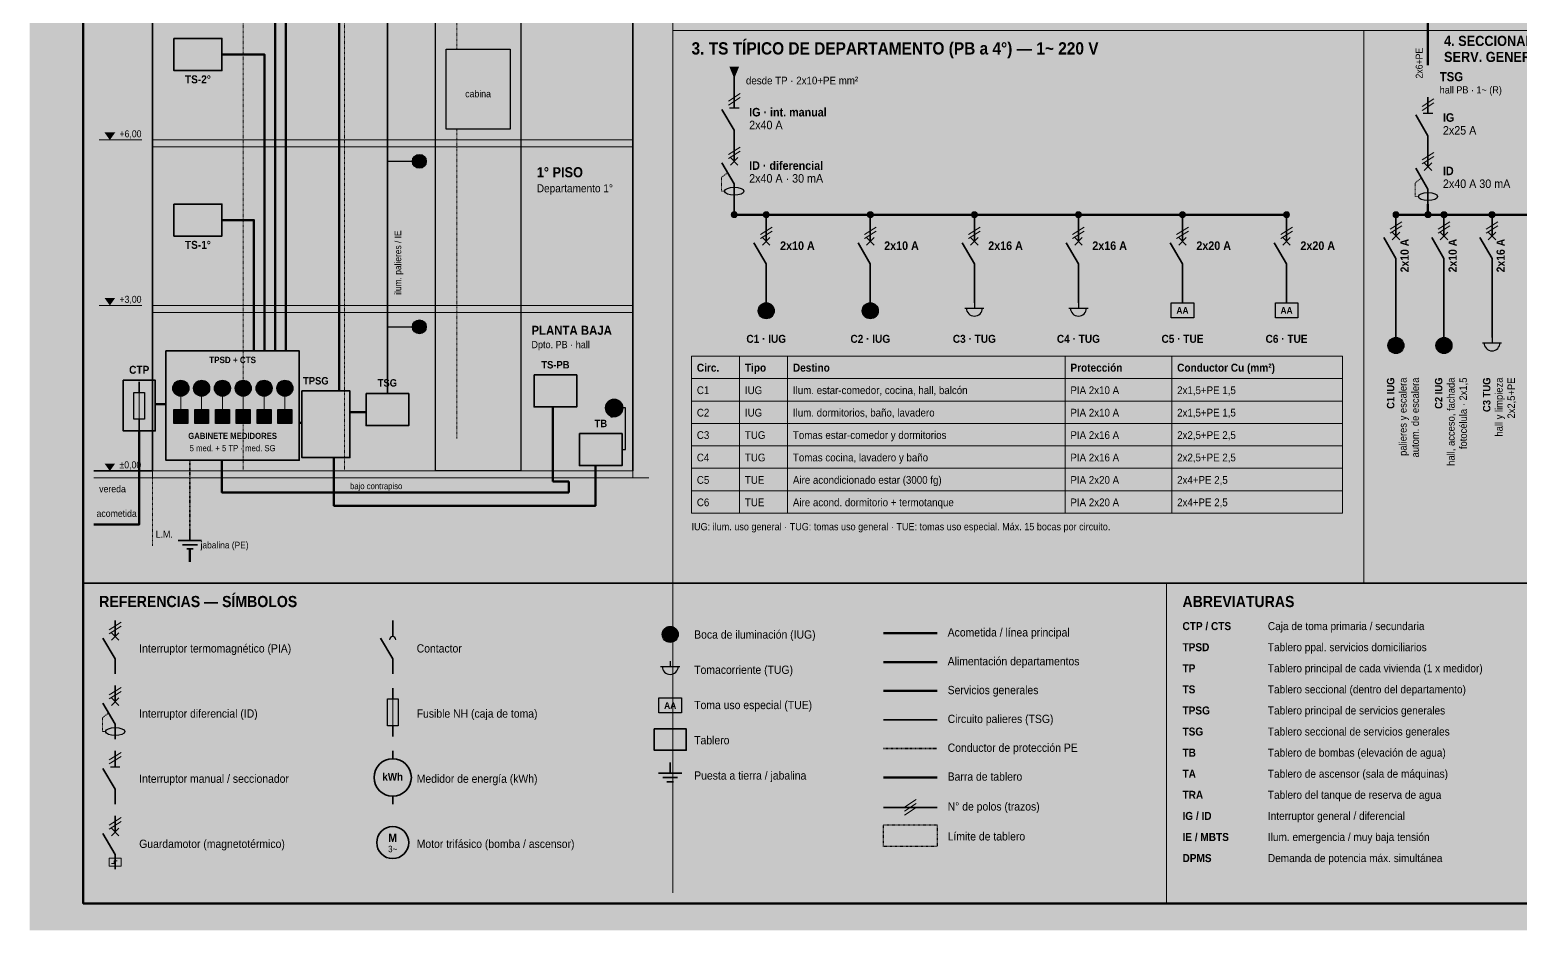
# Model space of a CAD drawing. Header units: millimetres. Extents: x 0 to 420, y 0 to 297.
# Drawn here: x 0 to 279.3, y 0 to 168.6 of the extents above; entities that cross this region are included whole.
import ezdxf
from ezdxf.enums import TextEntityAlignment as Align

# ---------------------------------------------------------------- set-up
doc = ezdxf.new("R2010")
doc.units = ezdxf.units.MM
doc.linetypes.add('DASHED', pattern=[1.524, 1.27, -0.254])
for name, color, linetype in [('0-MARCO', 7, 'Continuous'), ('1-ACOMETIDA', 7, 'Continuous'), ('2-DEPTOS', 5, 'Continuous'), ('3-SERV-GRALES', 1, 'Continuous'), ('4-PE-TIERRA', 3, 'Continuous'), ('5-PALIER', 30, 'Continuous'), ('6-SIMBOLOS', 7, 'Continuous'), ('7-TABLEROS', 7, 'Continuous'), ('8-TEXTOS', 7, 'Continuous'), ('9-EDIFICIO', 8, 'Continuous')]:
    doc.layers.add(name, color=color, linetype=linetype)
doc.styles.add('ARIAL', font='arial.ttf')
doc.styles.add('ARIAL-NEGRITA', font='arialbd.ttf')

msp = doc.modelspace()

# ---------------------------------------------------------------- hatches: boundary and pattern name
at = {"layer": '0-MARCO', "true_color": 0xffffff}
h = msp.add_hatch(color=7, dxfattribs=at)
h.dxf.hatch_style = 1
h.paths.add_polyline_path([(0, 297), (420, 297), (420, 0), (0, 0)])
at = {"layer": '6-SIMBOLOS', "true_color": 0x1d5fbf}
h = msp.add_hatch(color=7, dxfattribs=at)
h.dxf.hatch_style = 1
h.paths.add_polyline_path([(27, 161), (36, 167), (36, 161)])
h = msp.add_hatch(color=7, dxfattribs=at)
h.dxf.hatch_style = 1
h.paths.add_polyline_path([(132, 159.5), (131.1, 161.7), (132.9, 161.7)])
at = {"layer": '6-SIMBOLOS', "true_color": 0x000000}
h = msp.add_hatch(color=7, dxfattribs=at)
h.dxf.hatch_style = 1
h.paths.add_polyline_path([(15, 148), (14, 149.4), (16, 149.4)])
at = {"layer": '6-SIMBOLOS', "true_color": 0xffffff}
h = msp.add_hatch(color=7, dxfattribs=at)
h.dxf.hatch_style = 1
edge = h.paths.add_edge_path()
edge.add_arc((73, 144), 1.3, 0, 360)
at = {"layer": '6-SIMBOLOS', "true_color": 0x1d5fbf}
h = msp.add_hatch(color=7, dxfattribs=at)
h.dxf.hatch_style = 1
h.paths.add_polyline_path([(27, 130), (36, 136), (36, 130)])
h = msp.add_hatch(color=7, dxfattribs=at)
h.dxf.hatch_style = 1
edge = h.paths.add_edge_path()
edge.add_arc((132, 134), 0.55, 0, 360)
h = msp.add_hatch(color=7, dxfattribs=at)
h.dxf.hatch_style = 1
edge = h.paths.add_edge_path()
edge.add_arc((138, 134), 0.55, 0, 360)
h = msp.add_hatch(color=7, dxfattribs=at)
h.dxf.hatch_style = 1
edge = h.paths.add_edge_path()
edge.add_arc((157.5, 134), 0.55, 0, 360)
h = msp.add_hatch(color=7, dxfattribs=at)
h.dxf.hatch_style = 1
edge = h.paths.add_edge_path()
edge.add_arc((177, 134), 0.55, 0, 360)
h = msp.add_hatch(color=7, dxfattribs=at)
h.dxf.hatch_style = 1
edge = h.paths.add_edge_path()
edge.add_arc((196.5, 134), 0.55, 0, 360)
h = msp.add_hatch(color=7, dxfattribs=at)
h.dxf.hatch_style = 1
edge = h.paths.add_edge_path()
edge.add_arc((216, 134), 0.55, 0, 360)
h = msp.add_hatch(color=7, dxfattribs=at)
h.dxf.hatch_style = 1
edge = h.paths.add_edge_path()
edge.add_arc((235.5, 134), 0.55, 0, 360)
at = {"layer": '6-SIMBOLOS', "true_color": 0xc0392b}
h = msp.add_hatch(color=7, dxfattribs=at)
h.dxf.hatch_style = 1
edge = h.paths.add_edge_path()
edge.add_arc((256, 134), 0.55, 0, 360)
h = msp.add_hatch(color=7, dxfattribs=at)
h.dxf.hatch_style = 1
edge = h.paths.add_edge_path()
edge.add_arc((262, 134), 0.55, 0, 360)
h = msp.add_hatch(color=7, dxfattribs=at)
h.dxf.hatch_style = 1
edge = h.paths.add_edge_path()
edge.add_arc((265, 134), 0.55, 0, 360)
h = msp.add_hatch(color=7, dxfattribs=at)
h.dxf.hatch_style = 1
edge = h.paths.add_edge_path()
edge.add_arc((274, 134), 0.55, 0, 360)
at = {"layer": '6-SIMBOLOS', "true_color": 0x000000}
h = msp.add_hatch(color=7, dxfattribs=at)
h.dxf.hatch_style = 1
h.paths.add_polyline_path([(15, 117), (14, 118.4), (16, 118.4)])
at = {"layer": '6-SIMBOLOS', "true_color": 0xffffff}
h = msp.add_hatch(color=7, dxfattribs=at)
h.dxf.hatch_style = 1
edge = h.paths.add_edge_path()
edge.add_arc((138, 116), 1.5, 0, 360)
h = msp.add_hatch(color=7, dxfattribs=at)
h.dxf.hatch_style = 1
edge = h.paths.add_edge_path()
edge.add_arc((157.5, 116), 1.5, 0, 360)
h = msp.add_hatch(color=7, dxfattribs=at)
h.dxf.hatch_style = 1
edge = h.paths.add_edge_path()
edge.add_arc((73, 113), 1.3, 0, 360)
h = msp.add_hatch(color=7, dxfattribs=at)
h.dxf.hatch_style = 1
edge = h.paths.add_edge_path()
edge.add_arc((256, 109.5), 1.5, 0, 360)
h = msp.add_hatch(color=7, dxfattribs=at)
h.dxf.hatch_style = 1
edge = h.paths.add_edge_path()
edge.add_arc((265, 109.5), 1.5, 0, 360)
at = {"layer": '6-SIMBOLOS', "true_color": 0x1d5fbf}
h = msp.add_hatch(color=7, dxfattribs=at)
h.dxf.hatch_style = 1
h.paths.add_polyline_path([(94.5, 98), (102.5, 104), (102.5, 98)])
at = {"layer": '6-SIMBOLOS', "true_color": 0xffffff}
h = msp.add_hatch(color=7, dxfattribs=at)
h.dxf.hatch_style = 1
edge = h.paths.add_edge_path()
edge.add_arc((28.3, 101.5), 1.5, 0, 360)
h = msp.add_hatch(color=7, dxfattribs=at)
h.dxf.hatch_style = 1
edge = h.paths.add_edge_path()
edge.add_arc((32.2, 101.5), 1.5, 0, 360)
h = msp.add_hatch(color=7, dxfattribs=at)
h.dxf.hatch_style = 1
edge = h.paths.add_edge_path()
edge.add_arc((36.1, 101.5), 1.5, 0, 360)
h = msp.add_hatch(color=7, dxfattribs=at)
h.dxf.hatch_style = 1
edge = h.paths.add_edge_path()
edge.add_arc((40, 101.5), 1.5, 0, 360)
h = msp.add_hatch(color=7, dxfattribs=at)
h.dxf.hatch_style = 1
edge = h.paths.add_edge_path()
edge.add_arc((43.9, 101.5), 1.5, 0, 360)
h = msp.add_hatch(color=7, dxfattribs=at)
h.dxf.hatch_style = 1
edge = h.paths.add_edge_path()
edge.add_arc((47.8, 101.5), 1.5, 0, 360)
at = {"layer": '6-SIMBOLOS', "true_color": 0xc0392b}
h = msp.add_hatch(color=7, dxfattribs=at)
h.dxf.hatch_style = 1
h.paths.add_polyline_path([(51, 88.5), (60, 101), (60, 88.5)])
h = msp.add_hatch(color=7, dxfattribs=at)
h.dxf.hatch_style = 1
h.paths.add_polyline_path([(63, 94.5), (71, 100.5), (71, 94.5)])
at = {"layer": '6-SIMBOLOS', "true_color": 0xffffff}
h = msp.add_hatch(color=7, dxfattribs=at)
h.dxf.hatch_style = 1
edge = h.paths.add_edge_path()
edge.add_arc((109.5, 97.8), 1.6, 0, 360)
at = {"layer": '6-SIMBOLOS', "true_color": 0xc0392b}
h = msp.add_hatch(color=7, dxfattribs=at)
h.dxf.hatch_style = 1
h.paths.add_polyline_path([(103, 87), (111, 93), (111, 87)])
at = {"layer": '6-SIMBOLOS', "true_color": 0x000000}
h = msp.add_hatch(color=7, dxfattribs=at)
h.dxf.hatch_style = 1
h.paths.add_polyline_path([(15, 86), (14, 87.4), (16, 87.4)])
at = {"layer": '6-SIMBOLOS', "true_color": 0xffffff}
h = msp.add_hatch(color=7, dxfattribs=at)
h.dxf.hatch_style = 1
edge = h.paths.add_edge_path()
edge.add_arc((120, 55.4), 1.5, 0, 360)
at = {"layer": '6-SIMBOLOS', "true_color": 0x555555}
h = msp.add_hatch(color=7, dxfattribs=at)
h.dxf.hatch_style = 1
h.paths.add_polyline_path([(117, 33.7), (123, 37.7), (123, 33.7)])
at = {"layer": '6-SIMBOLOS', "true_color": 0xffffff}
h = msp.add_hatch(color=7, dxfattribs=at)
h.dxf.hatch_style = 1
edge = h.paths.add_edge_path()
edge.add_arc((68, 28.6), 3.5, 0, 360)
h = msp.add_hatch(color=7, dxfattribs=at)
h.dxf.hatch_style = 1
edge = h.paths.add_edge_path()
edge.add_arc((68, 16.4), 3, 0, 360)
at = {"layer": '7-TABLEROS', "true_color": 0xffffff}
h = msp.add_hatch(color=7, dxfattribs=at)
h.dxf.hatch_style = 1
h.paths.add_polyline_path([(27, 167), (36, 167), (36, 161), (27, 161)])
h = msp.add_hatch(color=7, dxfattribs=at)
h.dxf.hatch_style = 1
h.paths.add_polyline_path([(27, 136), (36, 136), (36, 130), (27, 130)])
h = msp.add_hatch(color=7, dxfattribs=at)
h.dxf.hatch_style = 1
h.paths.add_polyline_path([(213.9, 117.5), (218.1, 117.5), (218.1, 114.7), (213.9, 114.7)])
h = msp.add_hatch(color=7, dxfattribs=at)
h.dxf.hatch_style = 1
h.paths.add_polyline_path([(233.4, 117.5), (237.6, 117.5), (237.6, 114.7), (233.4, 114.7)])
h = msp.add_hatch(color=7, dxfattribs=at)
h.dxf.hatch_style = 1
h.paths.add_polyline_path([(25.5, 108.5), (50.5, 108.5), (50.5, 88), (25.5, 88)])
at = {"layer": '7-TABLEROS', "true_color": 0xe8eef8}
h = msp.add_hatch(color=7, dxfattribs=at)
h.dxf.hatch_style = 1
h.paths.add_polyline_path([(124, 107.5), (246, 107.5), (246, 103.3), (124, 103.3)])
at = {"layer": '7-TABLEROS', "true_color": 0xffffff}
h = msp.add_hatch(color=7, dxfattribs=at)
h.dxf.hatch_style = 1
h.paths.add_polyline_path([(94.5, 104), (102.5, 104), (102.5, 98), (94.5, 98)])
h = msp.add_hatch(color=7, dxfattribs=at)
h.dxf.hatch_style = 1
h.paths.add_polyline_path([(17.5, 103), (23.5, 103), (23.5, 93.5), (17.5, 93.5)])
h = msp.add_hatch(color=7, dxfattribs=at)
h.dxf.hatch_style = 1
h.paths.add_polyline_path([(51, 101), (60, 101), (60, 88.5), (51, 88.5)])
h = msp.add_hatch(color=7, dxfattribs=at)
h.dxf.hatch_style = 1
h.paths.add_polyline_path([(63, 100.5), (71, 100.5), (71, 94.5), (63, 94.5)])
at = {"layer": '7-TABLEROS', "true_color": 0xf5f7fb}
h = msp.add_hatch(color=7, dxfattribs=at)
h.dxf.hatch_style = 1
h.paths.add_polyline_path([(124, 99.1), (246, 99.1), (246, 94.9), (124, 94.9)])
at = {"layer": '7-TABLEROS', "true_color": 0xffffff}
h = msp.add_hatch(color=7, dxfattribs=at)
h.dxf.hatch_style = 1
h.paths.add_polyline_path([(27, 97.5), (29.6, 97.5), (29.6, 94.9), (27, 94.9)])
h = msp.add_hatch(color=7, dxfattribs=at)
h.dxf.hatch_style = 1
h.paths.add_polyline_path([(30.9, 97.5), (33.5, 97.5), (33.5, 94.9), (30.9, 94.9)])
h = msp.add_hatch(color=7, dxfattribs=at)
h.dxf.hatch_style = 1
h.paths.add_polyline_path([(34.8, 97.5), (37.4, 97.5), (37.4, 94.9), (34.8, 94.9)])
h = msp.add_hatch(color=7, dxfattribs=at)
h.dxf.hatch_style = 1
h.paths.add_polyline_path([(38.7, 97.5), (41.3, 97.5), (41.3, 94.9), (38.7, 94.9)])
h = msp.add_hatch(color=7, dxfattribs=at)
h.dxf.hatch_style = 1
h.paths.add_polyline_path([(42.6, 97.5), (45.2, 97.5), (45.2, 94.9), (42.6, 94.9)])
h = msp.add_hatch(color=7, dxfattribs=at)
h.dxf.hatch_style = 1
h.paths.add_polyline_path([(46.5, 97.5), (49.1, 97.5), (49.1, 94.9), (46.5, 94.9)])
h = msp.add_hatch(color=7, dxfattribs=at)
h.dxf.hatch_style = 1
h.paths.add_polyline_path([(103, 93), (111, 93), (111, 87), (103, 87)])
at = {"layer": '7-TABLEROS', "true_color": 0xf5f7fb}
h = msp.add_hatch(color=7, dxfattribs=at)
h.dxf.hatch_style = 1
h.paths.add_polyline_path([(124, 90.7), (246, 90.7), (246, 86.5), (124, 86.5)])
h = msp.add_hatch(color=7, dxfattribs=at)
h.dxf.hatch_style = 1
h.paths.add_polyline_path([(124, 82.3), (246, 82.3), (246, 78.1), (124, 78.1)])
at = {"layer": '7-TABLEROS', "true_color": 0xffffff}
h = msp.add_hatch(color=7, dxfattribs=at)
h.dxf.hatch_style = 1
h.paths.add_polyline_path([(117.9, 43.5), (122.1, 43.5), (122.1, 40.7), (117.9, 40.7)])
h = msp.add_hatch(color=7, dxfattribs=at)
h.dxf.hatch_style = 1
h.paths.add_polyline_path([(117, 37.7), (123, 37.7), (123, 33.7), (117, 33.7)])
at = {"layer": '9-EDIFICIO', "true_color": 0xf2f2f2}
h = msp.add_hatch(color=7, dxfattribs=at)
h.dxf.hatch_style = 1
h.paths.add_polyline_path([(76, 239.7), (92, 239.7), (92, 86), (76, 86)])
at = {"layer": '9-EDIFICIO', "true_color": 0xe2e2e2}
h = msp.add_hatch(color=7, dxfattribs=at)
h.dxf.hatch_style = 1
h.paths.add_polyline_path([(78, 165), (90, 165), (90, 150), (78, 150)])
at = {"layer": '9-EDIFICIO', "true_color": 0xc9c9c9}
h = msp.add_hatch(color=7, dxfattribs=at)
h.dxf.hatch_style = 1
h.paths.add_polyline_path([(23, 148), (113, 148), (113, 146.7), (23, 146.7)])
h = msp.add_hatch(color=7, dxfattribs=at)
h.dxf.hatch_style = 1
h.paths.add_polyline_path([(23, 117), (113, 117), (113, 115.7), (23, 115.7)])
h = msp.add_hatch(color=7, dxfattribs=at)
h.dxf.hatch_style = 1
h.paths.add_polyline_path([(23, 86), (113, 86), (113, 84.7), (23, 84.7)])

# ---------------------------------------------------------------- linework, layer by layer
at = {"layer": '0-MARCO', "lineweight": 50}
msp.add_lwpolyline([(10, 292), (415, 292), (415, 5), (10, 5), (10, 292)], dxfattribs=at)
at = {"layer": '0-MARCO', "lineweight": 18}
for points in [[(120.5, 281), (120.5, 7)], [(120.5, 168.5), (412, 168.5)], [(250, 168.5), (250, 65)], [(213, 65), (213, 5)]]:
    msp.add_lwpolyline(points, dxfattribs=at)
at = {"layer": '0-MARCO', "lineweight": 35}
msp.add_lwpolyline([(10, 65), (415, 65)], dxfattribs=at)
at = {"layer": '1-ACOMETIDA', "lineweight": 13}
for points in [[(13, 148), (21, 148)], [(13, 117), (21, 117)], [(124, 107.5), (246, 107.5)], [(124, 107.5), (124, 78.1)], [(133, 107.5), (133, 78.1)], [(142, 107.5), (142, 78.1)], [(194, 107.5), (194, 78.1)], [(214, 107.5), (214, 78.1)], [(246, 107.5), (246, 78.1)], [(124, 103.3), (246, 103.3)], [(124, 99.1), (246, 99.1)], [(124, 94.9), (246, 94.9)], [(124, 90.7), (246, 90.7)], [(13, 86), (21, 86)], [(124, 86.5), (246, 86.5)], [(124, 82.3), (246, 82.3)], [(124, 78.1), (246, 78.1)], [(15.3, 12.5), (15.8, 12.5), (15.8, 13), (16.4, 13)]]:
    msp.add_lwpolyline(points, dxfattribs=at)
at = {"layer": '1-ACOMETIDA', "lineweight": 18}
for points in [[(124, 107.5), (246, 107.5), (246, 103.3), (124, 103.3), (124, 107.5)], [(20.5, 100.7), (20.5, 95.7)], [(14.9, 56.275), (17.1, 57.675)], [(14.9, 55.525), (17.1, 56.925)], [(118.9395, 56.4605), (121.0605, 54.3395)], [(118.9395, 54.3395), (121.0605, 56.4605)], [(14.9, 44.075), (17.1, 45.475)], [(14.9, 43.325), (17.1, 44.725)], [(68, 43.3), (68, 38.3)], [(14.9, 31.875), (17.1, 33.275)], [(14.9, 31.125), (17.1, 32.525)], [(163.9, 23.05), (166.1, 24.45)], [(163.9, 22.3), (166.1, 23.7)], [(163.9, 21.55), (166.1, 22.95)], [(14.9, 19.675), (17.1, 21.075)], [(14.9, 18.925), (17.1, 20.325)], [(14.9, 13.5), (17.1, 13.5), (17.1, 12), (14.9, 12), (14.9, 13.5)]]:
    msp.add_lwpolyline(points, dxfattribs=at)
at = {"layer": '1-ACOMETIDA', "lineweight": 35}
for points in [[(17.5, 103), (23.5, 103), (23.5, 93.5), (17.5, 93.5), (17.5, 103)], [(20.5, 102.7), (20.5, 100.7)], [(20.5, 95.7), (20.5, 93.7)], [(16, 58), (16, 55)], [(68, 58), (68, 55)], [(16, 50.8), (13.7, 54.7)], [(68, 50.8), (65.7, 54.7)], [(16, 50.8), (16, 48)], [(68, 50.8), (68, 48)], [(16, 45.8), (16, 42.8)], [(68, 45.3), (68, 43.3)], [(16, 38.6), (13.7, 42.5)], [(16, 38.6), (16, 35.8)], [(68, 38.3), (68, 36.3)], [(117, 37.7), (123, 37.7), (123, 33.7), (117, 33.7), (117, 37.7)], [(117, 37.7), (123, 37.7), (123, 33.7), (117, 33.7), (117, 37.7)], [(16, 33.6), (16, 30.6)], [(68, 33.6), (68, 32.1)], [(120, 31.4), (120, 29.4)], [(16, 26.4), (13.7, 30.3)], [(117.8, 29.4), (122.2, 29.4)], [(118.6, 28.6), (121.4, 28.6)], [(16, 26.4), (16, 23.6)], [(119.4, 27.8), (120.6, 27.8)], [(68, 25.1), (68, 23.6)], [(160, 23), (170, 23)], [(16, 21.4), (16, 18.4)], [(16, 14.2), (13.7, 18.1)], [(16, 14.2), (16, 11.4)]]:
    msp.add_lwpolyline(points, dxfattribs=at)
at = {"layer": '1-ACOMETIDA', "lineweight": 25}
for points in [[(19.5, 100.7), (21.5, 100.7), (21.5, 95.7), (19.5, 95.7), (19.5, 100.7)], [(15.3, 55.7), (16.7, 54.3)], [(15.3, 54.3), (16.7, 55.7)], [(120, 50.4), (120, 49.4)], [(118.2, 49.4), (121.8, 49.4)], [(15.3, 43.5), (16.7, 42.1)], [(15.3, 42.1), (16.7, 43.5)], [(67, 43.3), (69, 43.3), (69, 38.3), (67, 38.3), (67, 43.3)], [(117.9, 43.5), (122.1, 43.5), (122.1, 40.7), (117.9, 40.7), (117.9, 43.5)], [(15.1, 30.6), (16.9, 30.6)], [(15.3, 19.1), (16.7, 17.7)], [(15.3, 17.7), (16.7, 19.1)]]:
    msp.add_lwpolyline(points, dxfattribs=at)
at = {"layer": '1-ACOMETIDA', "lineweight": 70}
for points in [[(23.5, 98.5), (25.5, 98.5)], [(12, 76), (20.5, 76), (20.5, 93.5)], [(160, 55.6), (170, 55.6)]]:
    msp.add_lwpolyline(points, dxfattribs=at)
at = {"layer": '1-ACOMETIDA', "linetype": 'DASHED', "lineweight": 13, "ltscale": 0.06}
msp.add_lwpolyline([(14.2, 37.2), (13.6, 37.2), (13.6, 39.8), (14.7, 40.6)], dxfattribs=at)
at = {"layer": '1-ACOMETIDA', "lineweight": 100}
msp.add_lwpolyline([(160, 28.6), (170, 28.6)], dxfattribs=at)
at = {"layer": '1-ACOMETIDA', "linetype": 'DASHED', "lineweight": 25, "ltscale": 0.06}
msp.add_lwpolyline([(160, 19.7), (170, 19.7), (170, 15.7), (160, 15.7), (160, 19.7)], dxfattribs=at)
at = {"layer": '1-ACOMETIDA', "lineweight": 25}
msp.add_circle((120, 55.4), 1.5, dxfattribs=at)
at = {"layer": '1-ACOMETIDA', "lineweight": 35}
for centre, radius in [((68, 28.6), 3.5), ((68, 16.4), 3)]:
    msp.add_circle(centre, radius, dxfattribs=at)
at = {"layer": '1-ACOMETIDA', "lineweight": 25}
for centre, radius, start, end in [((68, 54.4), 0.6, 0, 180), ((120, 49.4), 1.5, 180, 360)]:
    msp.add_arc(centre, radius, start, end, dxfattribs=at)
msp.add_ellipse((16, 37.2), major_axis=(1.8, 0), ratio=0.41666667, dxfattribs=at)
at = {"layer": '2-DEPTOS', "lineweight": 50, "true_color": 0x1d5fbf}
for points in [[(48, 108.5), (48, 226), (36, 226)], [(46, 108.5), (46, 195), (36, 195)], [(44, 108.5), (44, 164), (36, 164)], [(42, 108.5), (42, 133), (36, 133)], [(98, 84), (98, 98)], [(36, 88), (36, 82), (101, 82)], [(98, 84), (101, 84)], [(101, 82), (101, 84)], [(160, 50.2), (170, 50.2)]]:
    msp.add_lwpolyline(points, dxfattribs=at)
at = {"layer": '2-DEPTOS', "lineweight": 35, "true_color": 0x1d5fbf}
for points in [[(27, 167), (36, 167), (36, 161), (27, 161), (27, 167)], [(27, 167), (36, 167), (36, 161), (27, 161), (27, 167)], [(132, 161.6), (132, 157)], [(132, 157), (132, 154)], [(132, 149.8), (129.7, 153.7)], [(132, 149.8), (132, 147)], [(132, 147), (132, 144)], [(132, 139.8), (129.7, 143.7)], [(132, 139.8), (132, 137)], [(132, 137), (132, 134)], [(27, 136), (36, 136), (36, 130), (27, 130), (27, 136)], [(27, 136), (36, 136), (36, 130), (27, 130), (27, 136)], [(138, 134), (138, 132)], [(138, 132), (138, 129)], [(157.5, 134), (157.5, 132)], [(157.5, 132), (157.5, 129)], [(177, 134), (177, 132)], [(177, 132), (177, 129)], [(196.5, 134), (196.5, 132)], [(196.5, 132), (196.5, 129)], [(216, 134), (216, 132)], [(216, 132), (216, 129)], [(235.5, 134), (235.5, 132)], [(235.5, 132), (235.5, 129)], [(138, 124.8), (135.7, 128.7)], [(157.5, 124.8), (155.2, 128.7)], [(177, 124.8), (174.7, 128.7)], [(196.5, 124.8), (194.2, 128.7)], [(216, 124.8), (213.7, 128.7)], [(235.5, 124.8), (233.2, 128.7)], [(138, 124.8), (138, 122)], [(157.5, 124.8), (157.5, 122)], [(177, 124.8), (177, 122)], [(196.5, 124.8), (196.5, 122)], [(216, 124.8), (216, 122)], [(235.5, 124.8), (235.5, 122)], [(138, 122), (138, 117.5)], [(157.5, 122), (157.5, 117.5)], [(177, 122), (177, 117.5)], [(196.5, 122), (196.5, 117.5)], [(216, 122), (216, 117.5)], [(235.5, 122), (235.5, 117.5)], [(94.5, 104), (102.5, 104), (102.5, 98), (94.5, 98), (94.5, 104)], [(94.5, 104), (102.5, 104), (102.5, 98), (94.5, 98), (94.5, 104)]]:
    msp.add_lwpolyline(points, dxfattribs=at)
at = {"layer": '2-DEPTOS', "lineweight": 18, "true_color": 0x1d5fbf}
for points in [[(130.9, 155.275), (133.1, 156.675)], [(130.9, 154.525), (133.1, 155.925)], [(130.9, 145.275), (133.1, 146.675)], [(130.9, 144.525), (133.1, 145.925)], [(136.9, 130.275), (139.1, 131.675)], [(156.4, 130.275), (158.6, 131.675)], [(175.9, 130.275), (178.1, 131.675)], [(195.4, 130.275), (197.6, 131.675)], [(214.9, 130.275), (217.1, 131.675)], [(234.4, 130.275), (236.6, 131.675)], [(136.9, 129.525), (139.1, 130.925)], [(156.4, 129.525), (158.6, 130.925)], [(175.9, 129.525), (178.1, 130.925)], [(195.4, 129.525), (197.6, 130.925)], [(214.9, 129.525), (217.1, 130.925)], [(234.4, 129.525), (236.6, 130.925)], [(136.9395, 117.0605), (139.0605, 114.9395)], [(136.9395, 114.9395), (139.0605, 117.0605)], [(156.4395, 117.0605), (158.5605, 114.9395)], [(156.4395, 114.9395), (158.5605, 117.0605)], [(28.3, 100), (28.3, 97.5)], [(32.2, 100), (32.2, 97.5)], [(36.1, 100), (36.1, 97.5)], [(40, 100), (40, 97.5)], [(43.9, 100), (43.9, 97.5)]]:
    msp.add_lwpolyline(points, dxfattribs=at)
at = {"layer": '2-DEPTOS', "lineweight": 25, "true_color": 0x1d5fbf}
for points in [[(131.1, 154), (132.9, 154)], [(131.3, 144.7), (132.7, 143.3)], [(131.3, 143.3), (132.7, 144.7)], [(137.3, 129.7), (138.7, 128.3)], [(137.3, 128.3), (138.7, 129.7)], [(156.8, 129.7), (158.2, 128.3)], [(156.8, 128.3), (158.2, 129.7)], [(176.3, 129.7), (177.7, 128.3)], [(176.3, 128.3), (177.7, 129.7)], [(195.8, 129.7), (197.2, 128.3)], [(195.8, 128.3), (197.2, 129.7)], [(215.3, 129.7), (216.7, 128.3)], [(215.3, 128.3), (216.7, 129.7)], [(234.8, 129.7), (236.2, 128.3)], [(234.8, 128.3), (236.2, 129.7)], [(177, 117.5), (177, 116.5)], [(196.5, 117.5), (196.5, 116.5)], [(213.9, 117.5), (218.1, 117.5), (218.1, 114.7), (213.9, 114.7), (213.9, 117.5)], [(233.4, 117.5), (237.6, 117.5), (237.6, 114.7), (233.4, 114.7), (233.4, 117.5)], [(175.2, 116.5), (178.8, 116.5)], [(194.7, 116.5), (198.3, 116.5)], [(27, 97.5), (29.6, 97.5), (29.6, 94.9), (27, 94.9), (27, 97.5)], [(30.9, 97.5), (33.5, 97.5), (33.5, 94.9), (30.9, 94.9), (30.9, 97.5)], [(34.8, 97.5), (37.4, 97.5), (37.4, 94.9), (34.8, 94.9), (34.8, 97.5)], [(38.7, 97.5), (41.3, 97.5), (41.3, 94.9), (38.7, 94.9), (38.7, 97.5)], [(42.6, 97.5), (45.2, 97.5), (45.2, 94.9), (42.6, 94.9), (42.6, 97.5)]]:
    msp.add_lwpolyline(points, dxfattribs=at)
at = {"layer": '2-DEPTOS', "linetype": 'DASHED', "lineweight": 13, "ltscale": 0.06, "true_color": 0x1d5fbf}
msp.add_lwpolyline([(130.2, 138.4), (129.6, 138.4), (129.6, 141), (130.7, 141.8)], dxfattribs=at)
at = {"layer": '2-DEPTOS', "lineweight": 100, "true_color": 0x1d5fbf}
msp.add_lwpolyline([(132, 134), (235.5, 134)], dxfattribs=at)
at = {"layer": '2-DEPTOS', "lineweight": 13, "true_color": 0x1d5fbf}
for centre in [(132, 134), (138, 134), (157.5, 134), (177, 134), (196.5, 134), (216, 134), (235.5, 134)]:
    msp.add_circle(centre, 0.55, dxfattribs=at)
at = {"layer": '2-DEPTOS', "lineweight": 25, "true_color": 0x1d5fbf}
for centre in [(138, 116), (157.5, 116), (28.3, 101.5), (32.2, 101.5), (36.1, 101.5), (40, 101.5), (43.9, 101.5)]:
    msp.add_circle(centre, 1.5, dxfattribs=at)
for centre in [(177, 116.5), (196.5, 116.5)]:
    msp.add_arc(centre, 1.5, 180, 360, dxfattribs=at)
msp.add_ellipse((132, 138.4), major_axis=(1.8, 0), ratio=0.41666667, dxfattribs=at)
at = {"layer": '3-SERV-GRALES', "lineweight": 50, "true_color": 0xc0392b}
for points in [[(58, 101), (58, 250), (76, 250)], [(262, 178), (262, 162)], [(262, 136), (262, 134)], [(50.5, 95), (51, 95)], [(60, 97), (63, 97)], [(57, 88.5), (57, 79.5), (106, 79.5), (106, 87)], [(160, 44.8), (170, 44.8)]]:
    msp.add_lwpolyline(points, dxfattribs=at)
at = {"layer": '3-SERV-GRALES', "lineweight": 18, "true_color": 0xc0392b}
for points in [[(260.9, 154.275), (263.1, 155.675)], [(260.9, 153.525), (263.1, 154.925)], [(260.9, 144.275), (263.1, 145.675)], [(260.9, 143.525), (263.1, 144.925)], [(254.9, 131.275), (257.1, 132.675)], [(254.9, 130.525), (257.1, 131.925)], [(263.9, 131.275), (266.1, 132.675)], [(263.9, 130.525), (266.1, 131.925)], [(272.9, 131.275), (275.1, 132.675)], [(272.9, 130.525), (275.1, 131.925)], [(254.9395, 110.5605), (257.0605, 108.4395)], [(254.9395, 108.4395), (257.0605, 110.5605)], [(263.9395, 110.5605), (266.0605, 108.4395)], [(263.9395, 108.4395), (266.0605, 110.5605)], [(47.8, 100), (47.8, 97.5)]]:
    msp.add_lwpolyline(points, dxfattribs=at)
at = {"layer": '3-SERV-GRALES', "lineweight": 35, "true_color": 0xc0392b}
for points in [[(262, 156), (262, 153)], [(262, 148.8), (259.7, 152.7)], [(262, 148.8), (262, 146)], [(262, 146), (262, 143)], [(262, 138.8), (259.7, 142.7)], [(262, 138.8), (262, 136)], [(256, 134), (256, 133)], [(256, 133), (256, 130)], [(265, 134), (265, 133)], [(265, 133), (265, 130)], [(274, 134), (274, 133)], [(274, 133), (274, 130)], [(256, 125.8), (253.7, 129.7)], [(265, 125.8), (262.7, 129.7)], [(274, 125.8), (271.7, 129.7)], [(256, 125.8), (256, 123)], [(265, 125.8), (265, 123)], [(274, 125.8), (274, 123)], [(256, 123), (256, 112.5)], [(265, 123), (265, 112.5)], [(274, 123), (274, 112.5)], [(256, 112.5), (256, 111)], [(265, 112.5), (265, 111)], [(274, 112.5), (274, 111)], [(51, 101), (60, 101), (60, 88.5), (51, 88.5), (51, 101)], [(63, 100.5), (71, 100.5), (71, 94.5), (63, 94.5), (63, 100.5)], [(63, 100.5), (71, 100.5), (71, 94.5), (63, 94.5), (63, 100.5)], [(103, 93), (111, 93), (111, 87), (103, 87), (103, 93)], [(103, 93), (111, 93), (111, 87), (103, 87), (103, 93)]]:
    msp.add_lwpolyline(points, dxfattribs=at)
at = {"layer": '3-SERV-GRALES', "lineweight": 25, "true_color": 0xc0392b}
for points in [[(261.1, 153), (262.9, 153)], [(261.3, 143.7), (262.7, 142.3)], [(261.3, 142.3), (262.7, 143.7)], [(255.3, 130.7), (256.7, 129.3)], [(255.3, 129.3), (256.7, 130.7)], [(264.3, 130.7), (265.7, 129.3)], [(264.3, 129.3), (265.7, 130.7)], [(273.3, 130.7), (274.7, 129.3)], [(273.3, 129.3), (274.7, 130.7)], [(272.2, 110), (275.8, 110)], [(274, 111), (274, 110)], [(111, 90), (111.6, 90), (111.6, 97.8), (111.1, 97.8)], [(46.5, 97.5), (49.1, 97.5), (49.1, 94.9), (46.5, 94.9), (46.5, 97.5)]]:
    msp.add_lwpolyline(points, dxfattribs=at)
at = {"layer": '3-SERV-GRALES', "linetype": 'DASHED', "lineweight": 13, "ltscale": 0.06, "true_color": 0xc0392b}
msp.add_lwpolyline([(260.2, 137.4), (259.6, 137.4), (259.6, 140), (260.7, 140.8)], dxfattribs=at)
at = {"layer": '3-SERV-GRALES', "lineweight": 100, "true_color": 0xc0392b}
msp.add_lwpolyline([(256, 134), (292, 134)], dxfattribs=at)
at = {"layer": '3-SERV-GRALES', "lineweight": 13, "true_color": 0xc0392b}
for centre in [(256, 134), (262, 134), (265, 134), (274, 134)]:
    msp.add_circle(centre, 0.55, dxfattribs=at)
at = {"layer": '3-SERV-GRALES', "lineweight": 25, "true_color": 0xc0392b}
for centre in [(256, 109.5), (265, 109.5), (47.8, 101.5)]:
    msp.add_circle(centre, 1.5, dxfattribs=at)
at = {"layer": '3-SERV-GRALES', "lineweight": 35, "true_color": 0xc0392b}
msp.add_circle((109.5, 97.8), 1.6, dxfattribs=at)
at = {"layer": '3-SERV-GRALES', "lineweight": 25, "true_color": 0xc0392b}
msp.add_arc((274, 110), 1.5, 180, 360, dxfattribs=at)
msp.add_ellipse((262, 137.4), major_axis=(1.8, 0), ratio=0.41666667, dxfattribs=at)
at = {"layer": '4-PE-TIERRA', "linetype": 'DASHED', "lineweight": 35, "ltscale": 0.08, "true_color": 0x1e8a4c}
for points in [[(30, 88), (30, 75)], [(160, 34), (170, 34)]]:
    msp.add_lwpolyline(points, dxfattribs=at)
at = {"layer": '4-PE-TIERRA', "lineweight": 35, "true_color": 0x1e8a4c}
for points in [[(27.8, 73), (32.2, 73)], [(30, 75), (30, 73)], [(28.6, 72.2), (31.4, 72.2)], [(29.4, 71.4), (30.6, 71.4)]]:
    msp.add_lwpolyline(points, dxfattribs=at)
at = {"layer": '4-PE-TIERRA', "lineweight": 50, "true_color": 0x1e8a4c}
msp.add_lwpolyline([(30, 71.5), (30, 69)], dxfattribs=at)
at = {"layer": '5-PALIER', "lineweight": 35, "true_color": 0xd77a00}
for points in [[(67, 100.5), (67, 237)], [(160, 39.4), (170, 39.4)]]:
    msp.add_lwpolyline(points, dxfattribs=at)
at = {"layer": '5-PALIER', "lineweight": 25, "true_color": 0xd77a00}
for points in [[(67, 144), (71.5, 144)], [(67, 113), (71.5, 113)]]:
    msp.add_lwpolyline(points, dxfattribs=at)
at = {"layer": '5-PALIER', "lineweight": 18, "true_color": 0xd77a00}
for points in [[(72.0809, 144.9191), (73.9191, 143.0809)], [(72.0809, 143.0809), (73.9191, 144.9191)], [(72.0809, 113.9191), (73.9191, 112.0809)], [(72.0809, 112.0809), (73.9191, 113.9191)]]:
    msp.add_lwpolyline(points, dxfattribs=at)
at = {"layer": '5-PALIER', "lineweight": 25, "true_color": 0xd77a00}
for centre in [(73, 144), (73, 113)]:
    msp.add_circle(centre, 1.3, dxfattribs=at)
at = {"layer": '7-TABLEROS', "lineweight": 35}
msp.add_lwpolyline([(25.5, 108.5), (50.5, 108.5), (50.5, 88), (25.5, 88), (25.5, 108.5)], dxfattribs=at)
at = {"layer": '7-TABLEROS', "lineweight": 35, "true_color": 0xc0392b}
msp.add_lwpolyline([(51, 101), (60, 101), (60, 88.5), (51, 88.5), (51, 101)], dxfattribs=at)
at = {"layer": '9-EDIFICIO', "lineweight": 35, "true_color": 0x777777}
for points in [[(23, 86), (23, 241)], [(113, 86), (113, 241)], [(12, 86), (23, 86)]]:
    msp.add_lwpolyline(points, dxfattribs=at)
at = {"layer": '9-EDIFICIO', "linetype": 'DASHED', "lineweight": 18, "ltscale": 0.06, "true_color": 0x777777}
msp.add_lwpolyline([(40, 239.7), (59, 239.7), (59, 86), (40, 86), (40, 239.7)], dxfattribs=at)
at = {"layer": '9-EDIFICIO', "lineweight": 25, "true_color": 0x777777}
for points in [[(76, 239.7), (92, 239.7), (92, 86), (76, 86), (76, 239.7)], [(78, 165), (90, 165), (90, 150), (78, 150), (78, 165)]]:
    msp.add_lwpolyline(points, dxfattribs=at)
at = {"layer": '9-EDIFICIO', "linetype": 'DASHED', "lineweight": 13, "ltscale": 0.06, "true_color": 0x777777}
for points in [[(80, 237), (80, 165)], [(80, 150), (80, 92)], [(23, 84.7), (23, 72)]]:
    msp.add_lwpolyline(points, dxfattribs=at)
at = {"layer": '9-EDIFICIO', "lineweight": 13, "true_color": 0x777777}
for points in [[(23, 148), (113, 148), (113, 146.7), (23, 146.7), (23, 148)], [(23, 117), (113, 117), (113, 115.7), (23, 115.7), (23, 117)], [(12, 84.7), (116, 84.7)], [(23, 86), (113, 86), (113, 84.7), (23, 84.7), (23, 86)]]:
    msp.add_lwpolyline(points, dxfattribs=at)

# ---------------------------------------------------------------- texts
at = {"layer": '8-TEXTOS', "true_color": 0x1d5fbf, "width": 0.9}
for s, height, style, p in [('3. TS TÍPICO DE DEPARTAMENTO (PB a 4°) — 1~ 220 V', 2.3, 'ARIAL-NEGRITA', (124, 164)), ('desde TP · 2x10+PE mm²', 1.45, 'ARIAL', (134.2, 158.4))]:
    msp.add_text(s, height=height, dxfattribs=dict(at, style=style)).set_placement(p)
at = {"layer": '8-TEXTOS', "true_color": 0xc0392b, "style": 'ARIAL', "width": 0.9}
msp.add_text('2x6+PE', height=1.3, rotation=90, dxfattribs=at).set_placement((261, 159.5))
at = {"layer": '8-TEXTOS', "true_color": 0xc0392b, "width": 0.9}
for s, height, style, p in [('4. SECCIONALES DE', 1.9, 'ARIAL-NEGRITA', (265, 165.6)), ('SERV. GENERALES', 1.9, 'ARIAL-NEGRITA', (265, 162.6)), ('TSG', 1.7, 'ARIAL-NEGRITA', (264.2, 159)), ('hall PB · 1~ (R)', 1.35, 'ARIAL', (264.2, 156.7))]:
    msp.add_text(s, height=height, dxfattribs=dict(at, style=style)).set_placement(p)
at = {"layer": '8-TEXTOS', "true_color": 0x1d5fbf, "style": 'ARIAL-NEGRITA', "width": 0.9}
for s, height, p in [('TS-2°', 1.5, (31.5, 158.6)), ('TS-1°', 1.5, (31.5, 127.6)), ('C1 · IUG', 1.5, (138, 110)), ('C2 · IUG', 1.5, (157.5, 110)), ('C3 · TUG', 1.5, (177, 110)), ('C4 · TUG', 1.5, (196.5, 110)), ('C5 · TUE', 1.5, (216, 110)), ('C6 · TUE', 1.5, (235.5, 110)), ('TPSD + CTS', 1.2, (38, 106.2)), ('TS-PB', 1.4, (98.5, 105.2))]:
    msp.add_text(s, height=height, dxfattribs=at).set_placement(p, align=Align.CENTER)
at = {"layer": '8-TEXTOS', "true_color": 0x777777, "style": 'ARIAL', "width": 0.9}
msp.add_text('cabina', height=1.3, dxfattribs=at).set_placement((84, 156), align=Align.CENTER)
at = {"layer": '8-TEXTOS', "width": 0.9}
for s, height, style, p in [('IG · int. manual', 1.6, 'ARIAL-NEGRITA', (134.8, 152.4)), ('2x40 A', 1.6, 'ARIAL', (134.8, 150)), ('IG', 1.6, 'ARIAL-NEGRITA', (264.8, 151.4)), ('+6,00', 1.3, 'ARIAL', (16.8, 148.5)), ('2x25 A', 1.6, 'ARIAL', (264.8, 149)), ('1° PISO', 1.9, 'ARIAL-NEGRITA', (95, 141)), ('ID · diferencial', 1.6, 'ARIAL-NEGRITA', (134.8, 142.4)), ('ID', 1.6, 'ARIAL-NEGRITA', (264.8, 141.4)), ('Departamento 1°', 1.5, 'ARIAL', (95, 138.2)), ('2x40 A · 30 mA', 1.6, 'ARIAL', (134.8, 140)), ('2x40 A 30 mA', 1.6, 'ARIAL', (264.8, 139)), ('2x10 A', 1.6, 'ARIAL-NEGRITA', (140.6, 127.4)), ('2x10 A', 1.6, 'ARIAL-NEGRITA', (160.1, 127.4)), ('2x16 A', 1.6, 'ARIAL-NEGRITA', (179.6, 127.4)), ('2x16 A', 1.6, 'ARIAL-NEGRITA', (199.1, 127.4)), ('2x20 A', 1.6, 'ARIAL-NEGRITA', (218.6, 127.4)), ('2x20 A', 1.6, 'ARIAL-NEGRITA', (238.1, 127.4)), ('+3,00', 1.3, 'ARIAL', (16.8, 117.5)), ('PLANTA BAJA', 1.7, 'ARIAL-NEGRITA', (94, 111.5)), ('Dpto. PB · hall', 1.35, 'ARIAL', (94, 109)), ('Circ.', 1.5, 'ARIAL-NEGRITA', (125, 104.6)), ('Tipo', 1.5, 'ARIAL-NEGRITA', (134, 104.6)), ('Destino', 1.5, 'ARIAL-NEGRITA', (143, 104.6)), ('Protección', 1.5, 'ARIAL-NEGRITA', (195, 104.6)), ('Conductor Cu (mm²)', 1.5, 'ARIAL-NEGRITA', (215, 104.6)), ('C1', 1.45, 'ARIAL', (125, 100.4)), ('IUG', 1.45, 'ARIAL', (134, 100.4)), ('Ilum. estar-comedor, cocina, hall, balcón', 1.45, 'ARIAL', (143, 100.4)), ('PIA 2x10 A', 1.45, 'ARIAL', (195, 100.4)), ('2x1,5+PE 1,5', 1.45, 'ARIAL', (215, 100.4)), ('C2', 1.45, 'ARIAL', (125, 96.2)), ('IUG', 1.45, 'ARIAL', (134, 96.2)), ('Ilum. dormitorios, baño, lavadero', 1.45, 'ARIAL', (143, 96.2)), ('PIA 2x10 A', 1.45, 'ARIAL', (195, 96.2)), ('2x1,5+PE 1,5', 1.45, 'ARIAL', (215, 96.2)), ('C3', 1.45, 'ARIAL', (125, 92)), ('TUG', 1.45, 'ARIAL', (134, 92)), ('Tomas estar-comedor y dormitorios', 1.45, 'ARIAL', (143, 92)), ('PIA 2x16 A', 1.45, 'ARIAL', (195, 92)), ('2x2,5+PE 2,5', 1.45, 'ARIAL', (215, 92)), ('±0,00', 1.3, 'ARIAL', (16.8, 86.5)), ('C4', 1.45, 'ARIAL', (125, 87.8)), ('TUG', 1.45, 'ARIAL', (134, 87.8)), ('Tomas cocina, lavadero y baño', 1.45, 'ARIAL', (143, 87.8)), ('PIA 2x16 A', 1.45, 'ARIAL', (195, 87.8)), ('2x2,5+PE 2,5', 1.45, 'ARIAL', (215, 87.8)), ('C5', 1.45, 'ARIAL', (125, 83.6)), ('TUE', 1.45, 'ARIAL', (134, 83.6)), ('Aire acondicionado estar (3000 fg)', 1.45, 'ARIAL', (143, 83.6)), ('PIA 2x20 A', 1.45, 'ARIAL', (195, 83.6)), ('2x4+PE 2,5', 1.45, 'ARIAL', (215, 83.6)), ('acometida', 1.3, 'ARIAL', (12.5, 77.4)), ('C6', 1.45, 'ARIAL', (125, 79.4)), ('TUE', 1.45, 'ARIAL', (134, 79.4)), ('Aire acond. dormitorio + termotanque', 1.45, 'ARIAL', (143, 79.4)), ('PIA 2x20 A', 1.45, 'ARIAL', (195, 79.4)), ('2x4+PE 2,5', 1.45, 'ARIAL', (215, 79.4)), ('IUG: ilum. uso general · TUG: tomas uso general · TUE: tomas uso especial. Máx. 15 bocas por circuito.', 1.35, 'ARIAL', (124, 74.9)), ('REFERENCIAS — SÍMBOLOS', 2.1, 'ARIAL-NEGRITA', (13, 60.5)), ('ABREVIATURAS', 2.1, 'ARIAL-NEGRITA', (216, 60.5)), ('Boca de iluminación (IUG)', 1.55, 'ARIAL', (124.5, 54.6)), ('Acometida / línea principal', 1.55, 'ARIAL', (172, 55)), ('CTP / CTS', 1.5, 'ARIAL-NEGRITA', (216, 56.2)), ('Caja de toma primaria / secundaria', 1.5, 'ARIAL', (232, 56.2)), ('Interruptor termomagnético (PIA)', 1.55, 'ARIAL', (20.5, 52)), ('Contactor', 1.55, 'ARIAL', (72.5, 52)), ('TPSD', 1.5, 'ARIAL-NEGRITA', (216, 52.25)), ('Tablero ppal. servicios domiciliarios', 1.5, 'ARIAL', (232, 52.25)), ('Alimentación departamentos', 1.55, 'ARIAL', (172, 49.6)), ('Tomacorriente (TUG)', 1.55, 'ARIAL', (124.5, 48)), ('TP', 1.5, 'ARIAL-NEGRITA', (216, 48.3)), ('Tablero principal de cada vivienda (1 x medidor)', 1.5, 'ARIAL', (232, 48.3)), ('Servicios generales', 1.55, 'ARIAL', (172, 44.2)), ('TS', 1.5, 'ARIAL-NEGRITA', (216, 44.35)), ('Tablero seccional (dentro del departamento)', 1.5, 'ARIAL', (232, 44.35)), ('Toma uso especial (TUE)', 1.55, 'ARIAL', (124.5, 41.4)), ('TPSG', 1.5, 'ARIAL-NEGRITA', (216, 40.4)), ('Tablero principal de servicios generales', 1.5, 'ARIAL', (232, 40.4)), ('Interruptor diferencial (ID)', 1.55, 'ARIAL', (20.5, 39.8)), ('Fusible NH (caja de toma)', 1.55, 'ARIAL', (72.5, 39.8)), ('Circuito palieres (TSG)', 1.55, 'ARIAL', (172, 38.8)), ('Tablero', 1.55, 'ARIAL', (124.5, 34.8)), ('TSG', 1.5, 'ARIAL-NEGRITA', (216, 36.45)), ('Tablero seccional de servicios generales', 1.5, 'ARIAL', (232, 36.45)), ('Conductor de protección PE', 1.55, 'ARIAL', (172, 33.4)), ('TB', 1.5, 'ARIAL-NEGRITA', (216, 32.5)), ('Tablero de bombas (elevación de agua)', 1.5, 'ARIAL', (232, 32.5)), ('Interruptor manual / seccionador', 1.55, 'ARIAL', (20.5, 27.6)), ('Medidor de energía (kWh)', 1.55, 'ARIAL', (72.5, 27.6)), ('Puesta a tierra / jabalina', 1.55, 'ARIAL', (124.5, 28.2)), ('Barra de tablero', 1.55, 'ARIAL', (172, 28)), ('TA', 1.5, 'ARIAL-NEGRITA', (216, 28.55)), ('Tablero de ascensor (sala de máquinas)', 1.5, 'ARIAL', (232, 28.55)), ('TRA', 1.5, 'ARIAL-NEGRITA', (216, 24.6)), ('Tablero del tanque de reserva de agua', 1.5, 'ARIAL', (232, 24.6)), ('N° de polos (trazos)', 1.55, 'ARIAL', (172, 22.4)), ('IG / ID', 1.5, 'ARIAL-NEGRITA', (216, 20.65)), ('Interruptor general / diferencial', 1.5, 'ARIAL', (232, 20.65)), ('Guardamotor (magnetotérmico)', 1.55, 'ARIAL', (20.5, 15.4)), ('Motor trifásico (bomba / ascensor)', 1.55, 'ARIAL', (72.5, 15.4)), ('Límite de tablero', 1.55, 'ARIAL', (172, 16.8)), ('IE / MBTS', 1.5, 'ARIAL-NEGRITA', (216, 16.7)), ('Ilum. emergencia / muy baja tensión', 1.5, 'ARIAL', (232, 16.7)), ('DPMS', 1.5, 'ARIAL-NEGRITA', (216, 12.75)), ('Demanda de potencia máx. simultánea', 1.5, 'ARIAL', (232, 12.75))]:
    msp.add_text(s, height=height, dxfattribs=dict(at, style=style)).set_placement(p)
at = {"layer": '8-TEXTOS', "true_color": 0xd77a00, "style": 'ARIAL', "width": 0.9}
msp.add_text('ilum. palieres / IE', height=1.25, rotation=90, dxfattribs=at).set_placement((69.6, 119))
at = {"layer": '8-TEXTOS', "style": 'ARIAL-NEGRITA', "width": 0.9}
for s, p in [('2x10 A', (258.4, 123.2)), ('2x10 A', (267.4, 123.2)), ('2x16 A', (276.4, 123.2))]:
    msp.add_text(s, height=1.55, rotation=90, dxfattribs=at).set_placement(p)
at = {"layer": '8-TEXTOS', "width": 0.9}
for s, height, style, p in [('AA', 1.25, 'ARIAL-NEGRITA', (216, 115.45)), ('AA', 1.25, 'ARIAL-NEGRITA', (235.5, 115.45)), ('CTP', 1.5, 'ARIAL-NEGRITA', (20.5, 104.2)), ('B', 1.6, 'ARIAL-NEGRITA', (109.5, 97.9)), ('3~', 1.2, 'ARIAL', (109.5, 96)), ('GABINETE MEDIDORES', 1.15, 'ARIAL-NEGRITA', (38, 92)), ('5 med. + 5 TP · med. SG', 1.15, 'ARIAL', (38, 89.7)), ('AA', 1.25, 'ARIAL-NEGRITA', (120, 41.45)), ('kWh', 1.45, 'ARIAL-NEGRITA', (68, 28)), ('M', 1.6, 'ARIAL-NEGRITA', (68, 16.5)), ('3~', 1.2, 'ARIAL', (68, 14.6))]:
    msp.add_text(s, height=height, dxfattribs=dict(at, style=style)).set_placement(p, align=Align.CENTER)
at = {"layer": '8-TEXTOS', "true_color": 0xc0392b, "style": 'ARIAL-NEGRITA', "width": 0.9}
for s, p in [('TPSG', (53.6, 102.2)), ('TSG', (67, 101.8)), ('TB', (107, 94.2))]:
    msp.add_text(s, height=1.4, dxfattribs=at).set_placement(p, align=Align.CENTER)
at = {"layer": '8-TEXTOS', "true_color": 0xc0392b, "width": 0.9}
for s, style, p in [('C1 IUG', 'ARIAL-NEGRITA', (255.7, 103.5)), ('palieres y escalera', 'ARIAL', (258, 103.5)), ('autom. de escalera', 'ARIAL', (260.3, 103.5)), ('C2 IUG', 'ARIAL-NEGRITA', (264.7, 103.5)), ('hall, acceso, fachada', 'ARIAL', (267, 103.5)), ('fotocélula · 2x1,5', 'ARIAL', (269.3, 103.5)), ('C3 TUG', 'ARIAL-NEGRITA', (273.7, 103.5)), ('hall y limpieza', 'ARIAL', (276, 103.5)), ('2x2,5+PE', 'ARIAL', (278.3, 103.5))]:
    msp.add_text(s, height=1.4, rotation=90, dxfattribs=dict(at, style=style)).set_placement(p, align=Align.RIGHT)
at = {"layer": '8-TEXTOS', "true_color": 0x777777, "style": 'ARIAL', "width": 0.9}
for s, height, p in [('bajo contrapiso', 1.15, (60, 82.6)), ('vereda', 1.3, (13, 82)), ('L.M.', 1.3, (23.6, 73.5))]:
    msp.add_text(s, height=height, dxfattribs=at).set_placement(p)
at = {"layer": '8-TEXTOS', "true_color": 0x1e8a4c, "style": 'ARIAL', "width": 0.9}
msp.add_text('jabalina (PE)', height=1.25, dxfattribs=at).set_placement((32, 71.5))

doc.saveas('drawing.dxf')
